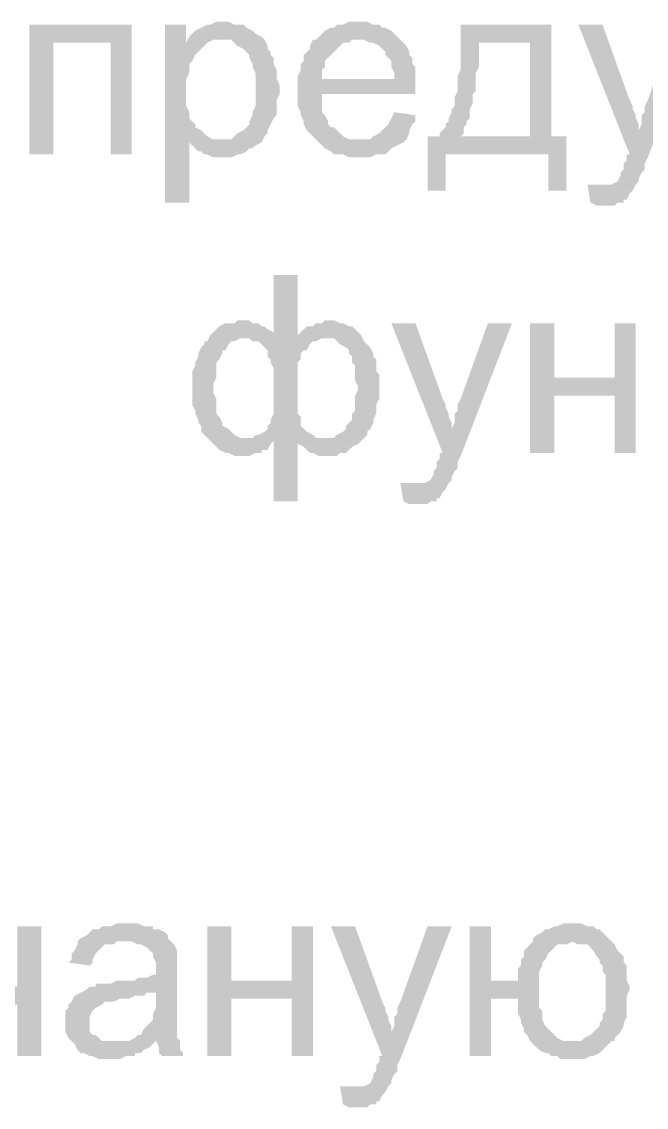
# Model space of a CAD drawing. Header units: millimetres. Extents: x -383313 to -161684, y -117025 to 99224.
# Drawn here: x -336747 to -335871, y -32438 to -30914 of the extents above; entities that cross this region are included whole.
import ezdxf

# ---------------------------------------------------------------- set-up
doc = ezdxf.new("R2010")
doc.units = ezdxf.units.MM
doc.header["$MEASUREMENT"] = 0
doc.layers.add('PDF_Solid Fills', color=7, linetype='Continuous')

# ---------------------------------------------------------------- blocks, each defined once
blk = doc.blocks.new('A$Cf5759c35')
at = {"layer": 'PDF_Solid Fills'}
for points in [[(21996.2, -12649.2), (21996.2, -12649.2), (21987.8, -12649.2), (21979.3, -12653.4), (21975.1, -12653.4), (21966.6, -12657.7), (21966.6, -12657.7), (21958.1, -12661.9), (21953.9, -12666.1), (21949.7, -12670.4), (21996.2, -12674.6), (22000.5, -12674.6), (22008.9, -12674.6), (22013.2, -12678.8), (22017.4, -12683.1), (22025.9, -12687.3), (22030.1, -12691.5), (22034.3, -12695.8), (22034.3, -12700), (22038.6, -12708.5), (22038.6, -12712.7), (22042.8, -12721.2), (22042.8, -12725.4), (22042.8, -12733.9), (22042.8, -12742.3), (22042.8, -12746.6), (22042.8, -12755), (22042.8, -12763.5), (22042.8, -12767.7), (22038.6, -12776.2), (22038.6, -12780.4), (22034.3, -12788.9), (22034.3, -12793.1), (22030.1, -12797.4), (22025.9, -12801.6), (22017.4, -12805.8), (22013.2, -12810.1), (22008.9, -12814.3), (22000.5, -12814.3), (21992, -12814.3), (21949.7, -12818.5), (21949.7, -12818.5), (21958.1, -12827), (21962.4, -12831.2), (21966.6, -12831.2), (21970.8, -12835.5), (21975.1, -12835.5), (21983.5, -12839.7), (21987.8, -12839.7), (21996.2, -12839.7), (21996.2, -12839.7), (22004.7, -12839.7), (22008.9, -12839.7), (22017.4, -12835.5), (22021.6, -12835.5), (22030.1, -12831.2), (22034.3, -12827), (22038.6, -12827), (22042.8, -12822.8), (22051.3, -12818.5), (22055.5, -12810.1), (22059.7, -12805.8), (22059.7, -12801.6), (22064, -12793.1), (22064, -12793.1), (22068.2, -12784.7), (22072.4, -12780.4), (22072.4, -12772), (22072.4, -12763.5), (22072.4, -12759.3), (22076.7, -12750.8), (22076.7, -12742.3), (22076.7, -12742.3), (22076.7, -12738.1), (22072.4, -12729.6), (22072.4, -12721.2), (22072.4, -12716.9), (22068.2, -12708.5), (22068.2, -12700), (22064, -12695.8), (22064, -12691.5), (22059.7, -12687.3), (22059.7, -12683.1), (22055.5, -12674.6), (22051.3, -12670.4), (22042.8, -12666.1), (22038.6, -12661.9), (22038.6, -12661.9), (22030.1, -12657.7), (22025.9, -12653.4), (22017.4, -12653.4), (22013.2, -12653.4), (22004.7, -12649.2)], [(22186.7, -12649.2), (22186.7, -12649.2), (22174, -12649.2), (22165.6, -12653.4), (22157.1, -12653.4), (22152.9, -12657.7), (22148.6, -12657.7), (22140.2, -12661.9), (22135.9, -12666.1), (22131.7, -12670.4), (22127.5, -12674.6), (22186.7, -12674.6), (22191, -12674.6), (22195.2, -12674.6), (22203.7, -12678.8), (22207.9, -12678.8), (22216.4, -12683.1), (22220.6, -12687.3), (22224.8, -12691.5), (22224.8, -12695.8), (22229.1, -12700), (22233.3, -12704.2), (22233.3, -12712.7), (22237.5, -12721.2), (22237.5, -12729.6), (22135.9, -12729.6), (22267.2, -12729.6), (22267.2, -12721.2), (22267.2, -12712.7), (22262.9, -12708.5), (22262.9, -12700), (22258.7, -12695.8), (22258.7, -12691.5), (22254.5, -12683.1), (22250.2, -12678.8), (22246, -12674.6), (22241.8, -12670.4), (22237.5, -12666.1), (22233.3, -12661.9), (22224.8, -12657.7), (22220.6, -12657.7), (22216.4, -12653.4), (22207.9, -12653.4), (22199.4, -12649.2), (22195.2, -12649.2)], [(21869.2, -12653.4), (21725.3, -12653.4), (21725.3, -12835.5), (21759.2, -12835.5), (21759.2, -12678.8), (21839.6, -12678.8)], [(21945.4, -12653.4), (21915.8, -12653.4), (21915.8, -12903.2), (21949.7, -12903.2), (21949.7, -12818.5), (21992, -12814.3), (21987.8, -12814.3), (21983.5, -12814.3), (21975.1, -12810.1), (21970.8, -12805.8), (21966.6, -12801.6), (21958.1, -12797.4), (21958.1, -12793.1), (21953.9, -12788.9), (21949.7, -12784.7), (21949.7, -12776.2), (21945.4, -12767.7), (21945.4, -12763.5), (21945.4, -12755), (21945.4, -12746.6), (21945.4, -12742.3), (21945.4, -12733.9), (21945.4, -12729.6), (21949.7, -12721.2), (21949.7, -12712.7), (21949.7, -12708.5), (21953.9, -12704.2), (21958.1, -12695.8), (21962.4, -12691.5), (21966.6, -12687.3), (21970.8, -12683.1), (21975.1, -12678.8), (21945.4, -12678.8)], [(22457.7, -12653.4), (22330.7, -12653.4), (22330.7, -12678.8), (22428, -12678.8), (22428, -12810.1), (22330.7, -12810.1), (22301, -12810.1), (22284.1, -12810.1), (22284.1, -12886.3), (22309.5, -12886.3), (22309.5, -12835.5), (22453.4, -12835.5), (22478.8, -12810.1), (22457.7, -12810.1)], [(22529.6, -12653.4), (22495.8, -12653.4), (22567.7, -12835.5), (22580.4, -12801.6), (22580.4, -12797.4), (22580.4, -12793.1), (22576.2, -12784.7), (22576.2, -12780.4), (22572, -12772), (22572, -12767.7), (22567.7, -12759.3)], [(22665.1, -12653.4), (22631.2, -12653.4), (22593.1, -12759.3), (22593.1, -12759.3), (22588.9, -12767.7), (22588.9, -12776.2), (22584.7, -12780.4), (22584.7, -12788.9), (22584.7, -12793.1), (22580.4, -12801.6), (22567.7, -12835.5), (22563.5, -12835.5), (22563.5, -12843.9), (22559.3, -12848.2), (22559.3, -12856.6), (22555, -12860.9), (22555, -12865.1), (22555, -12865.1), (22550.8, -12873.6), (22542.3, -12877.8), (22542.3, -12877.8), (22533.9, -12877.8), (22525.4, -12877.8), (22576.2, -12877.8), (22576.2, -12877.8), (22580.4, -12873.6), (22580.4, -12869.3), (22584.7, -12860.9), (22588.9, -12856.6), (22588.9, -12848.2), (22593.1, -12839.7)], [(21949.7, -12670.4), (21945.4, -12678.8), (21975.1, -12678.8), (21983.5, -12674.6), (21987.8, -12674.6), (21996.2, -12674.6)], [(22127.5, -12674.6), (22123.2, -12674.6), (22119, -12683.1), (22119, -12687.3), (22114.8, -12691.5), (22110.5, -12695.8), (22110.5, -12704.2), (22106.3, -12708.5), (22106.3, -12716.9), (22102.1, -12725.4), (22102.1, -12729.6), (22102.1, -12738.1), (22102.1, -12746.6), (22102.1, -12755), (22102.1, -12759.3), (22102.1, -12767.7), (22106.3, -12776.2), (22106.3, -12780.4), (22110.5, -12788.9), (22110.5, -12793.1), (22114.8, -12801.6), (22119, -12805.8), (22123.2, -12810.1), (22127.5, -12814.3), (22186.7, -12814.3), (22186.7, -12814.3), (22178.3, -12814.3), (22174, -12814.3), (22165.6, -12810.1), (22161.3, -12805.8), (22157.1, -12801.6), (22152.9, -12797.4), (22148.6, -12797.4), (22144.4, -12793.1), (22144.4, -12788.9), (22140.2, -12780.4), (22135.9, -12776.2), (22135.9, -12767.7), (22135.9, -12759.3), (22135.9, -12750.8), (22267.2, -12750.8), (22267.2, -12750.8), (22267.2, -12746.6), (22267.2, -12738.1), (22267.2, -12729.6), (22135.9, -12729.6), (22135.9, -12725.4), (22135.9, -12716.9), (22140.2, -12712.7), (22140.2, -12704.2), (22144.4, -12700), (22148.6, -12695.8), (22152.9, -12691.5), (22157.1, -12687.3), (22161.3, -12683.1), (22165.6, -12678.8), (22174, -12678.8), (22178.3, -12674.6), (22186.7, -12674.6)], [(22330.7, -12678.8), (22330.7, -12716.9), (22326.4, -12725.4), (22326.4, -12746.6), (22322.2, -12755), (22322.2, -12759.3), (22322.2, -12767.7), (22318, -12772), (22318, -12776.2), (22313.7, -12784.7), (22313.7, -12788.9), (22309.5, -12793.1), (22309.5, -12797.4), (22305.3, -12801.6), (22301, -12805.8), (22301, -12810.1), (22330.7, -12810.1), (22330.7, -12810.1), (22334.9, -12805.8), (22334.9, -12797.4), (22339.1, -12793.1), (22339.1, -12788.9), (22343.4, -12784.7), (22343.4, -12776.2), (22343.4, -12772), (22347.6, -12763.5), (22347.6, -12759.3), (22347.6, -12750.8), (22351.8, -12746.6), (22351.8, -12738.1), (22351.8, -12729.6), (22351.8, -12721.2), (22356.1, -12712.7), (22356.1, -12704.2), (22356.1, -12695.8), (22356.1, -12687.3), (22356.1, -12678.8), (22428, -12678.8)], [(22237.5, -12776.2), (22237.5, -12776.2), (22233.3, -12784.7), (22229.1, -12793.1), (22224.8, -12797.4), (22220.6, -12801.6), (22216.4, -12805.8), (22216.4, -12805.8), (22207.9, -12810.1), (22203.7, -12814.3), (22195.2, -12814.3), (22186.7, -12814.3), (22127.5, -12814.3), (22127.5, -12814.3), (22131.7, -12818.5), (22135.9, -12822.8), (22140.2, -12827), (22148.6, -12831.2), (22152.9, -12835.5), (22161.3, -12835.5), (22165.6, -12835.5), (22174, -12839.7), (22182.5, -12839.7), (22186.7, -12839.7), (22186.7, -12839.7), (22195.2, -12839.7), (22203.7, -12839.7), (22212.1, -12835.5), (22216.4, -12835.5), (22224.8, -12835.5), (22229.1, -12831.2), (22233.3, -12827), (22241.8, -12822.8), (22241.8, -12822.8), (22250.2, -12818.5), (22254.5, -12814.3), (22258.7, -12805.8), (22258.7, -12801.6), (22262.9, -12793.1), (22267.2, -12788.9), (22267.2, -12780.4)], [(22508.5, -12877.8), (22512.7, -12903.2), (22521.2, -12907.4), (22546.6, -12907.4), (22550.8, -12903.2), (22559.3, -12903.2), (22559.3, -12899), (22563.5, -12899), (22567.7, -12890.5), (22572, -12886.3), (22576.2, -12877.8), (22525.4, -12877.8), (22525.4, -12877.8), (22516.9, -12877.8)], [(22025.9, -13068.3), (22025.9, -13068.3), (22017.4, -13068.3), (22013.2, -13072.5), (22004.7, -13072.5), (22000.5, -13072.5), (21992, -13076.8), (21987.8, -13081), (21983.5, -13085.2), (21979.3, -13089.5), (21975.1, -13097.9), (21970.8, -13097.9), (21970.8, -13102.2), (21966.6, -13106.4), (21962.4, -13114.9), (21962.4, -13119.1), (21958.1, -13127.6), (21958.1, -13131.8), (21953.9, -13140.3), (21953.9, -13148.7), (21953.9, -13153), (21953.9, -13161.4), (21953.9, -13161.4), (21953.9, -13169.9), (21953.9, -13178.4), (21953.9, -13186.8), (21958.1, -13195.3), (21958.1, -13199.5), (21962.4, -13208), (21962.4, -13212.2), (21966.6, -13216.5), (21966.6, -13224.9), (21970.8, -13229.2), (21975.1, -13233.4), (22030.1, -13233.4), (22025.9, -13233.4), (22021.6, -13233.4), (22013.2, -13229.2), (22008.9, -13224.9), (22004.7, -13220.7), (21996.2, -13216.5), (21996.2, -13216.5), (21996.2, -13212.2), (21992, -13203.8), (21987.8, -13199.5), (21987.8, -13191.1), (21987.8, -13186.8), (21987.8, -13178.4), (21983.5, -13169.9), (21983.5, -13161.4), (21983.5, -13157.2), (21987.8, -13148.7), (21987.8, -13140.3), (21987.8, -13136), (21987.8, -13127.6), (21992, -13123.3), (21996.2, -13114.9), (21996.2, -13110.6), (22000.5, -13110.6), (22004.7, -13102.2), (22008.9, -13097.9), (22013.2, -13097.9), (22021.6, -13093.7), (22030.1, -13093.7), (22140.2, -13093.7), (22102.1, -13089.5), (22068.2, -13089.5), (22068.2, -13085.2), (22059.7, -13081), (22055.5, -13076.8), (22051.3, -13076.8), (22047, -13072.5), (22038.6, -13072.5), (22034.3, -13068.3)], [(22144.4, -13068.3), (22140.2, -13068.3), (22135.9, -13072.5), (22127.5, -13072.5), (22123.2, -13076.8), (22114.8, -13076.8), (22110.5, -13081), (22106.3, -13085.2), (22102.1, -13089.5), (22140.2, -13093.7), (22144.4, -13093.7), (22152.9, -13093.7), (22157.1, -13097.9), (22161.3, -13102.2), (22169.8, -13106.4), (22174, -13110.6), (22174, -13114.9), (22178.3, -13119.1), (22178.3, -13127.6), (22182.5, -13131.8), (22182.5, -13140.3), (22182.5, -13144.5), (22182.5, -13153), (22186.7, -13161.4), (22186.7, -13165.7), (22182.5, -13174.1), (22182.5, -13182.6), (22182.5, -13186.8), (22182.5, -13195.3), (22178.3, -13199.5), (22178.3, -13208), (22174, -13212.2), (22169.8, -13216.5), (22169.8, -13220.7), (22165.6, -13224.9), (22157.1, -13229.2), (22152.9, -13233.4), (22144.4, -13233.4), (22140.2, -13233.4), (21979.3, -13237.6), (21983.5, -13241.9), (21987.8, -13246.1), (21992, -13250.3), (22000.5, -13254.6), (22004.7, -13254.6), (22013.2, -13258.8), (22017.4, -13258.8), (22025.9, -13258.8), (22030.1, -13258.8), (22034.3, -13258.8), (22042.8, -13254.6), (22051.3, -13254.6), (22051.3, -13250.3), (22059.7, -13250.3), (22064, -13241.9), (22068.2, -13237.6), (22102.1, -13237.6), (22191, -13237.6), (22195.2, -13233.4), (22199.4, -13229.2), (22199.4, -13224.9), (22203.7, -13220.7), (22207.9, -13212.2), (22207.9, -13208), (22212.1, -13199.5), (22212.1, -13195.3), (22212.1, -13186.8), (22216.4, -13178.4), (22216.4, -13169.9), (22216.4, -13165.7), (22216.4, -13161.4), (22216.4, -13153), (22216.4, -13144.5), (22212.1, -13140.3), (22212.1, -13131.8), (22212.1, -13123.3), (22207.9, -13119.1), (22207.9, -13114.9), (22203.7, -13106.4), (22199.4, -13102.2), (22195.2, -13097.9), (22191, -13089.5), (22186.7, -13085.2), (22182.5, -13081), (22178.3, -13076.8), (22174, -13076.8), (22165.6, -13072.5), (22161.3, -13072.5), (22152.9, -13068.3)], [(22267.2, -13072.5), (22233.3, -13072.5), (22305.3, -13254.6), (22318, -13220.7), (22318, -13216.5), (22318, -13212.2), (22313.7, -13203.8), (22313.7, -13199.5), (22309.5, -13191.1), (22309.5, -13186.8), (22305.3, -13178.4)], [(22402.6, -13072.5), (22368.8, -13072.5), (22330.7, -13178.4), (22330.7, -13178.4), (22326.4, -13186.8), (22326.4, -13195.3), (22322.2, -13199.5), (22322.2, -13208), (22322.2, -13212.2), (22318, -13220.7), (22305.3, -13254.6), (22301, -13254.6), (22301, -13263), (22296.8, -13267.3), (22296.8, -13275.7), (22292.6, -13280), (22292.6, -13284.2), (22292.6, -13284.2), (22288.3, -13292.7), (22279.9, -13296.9), (22279.9, -13296.9), (22271.4, -13296.9), (22262.9, -13296.9), (22313.7, -13296.9), (22313.7, -13296.9), (22318, -13292.7), (22318, -13288.4), (22322.2, -13280), (22326.4, -13275.7), (22326.4, -13267.3), (22330.7, -13258.8)], [(22461.9, -13072.5), (22428, -13072.5), (22428, -13254.6), (22461.9, -13254.6), (22461.9, -13174.1), (22546.6, -13174.1), (22461.9, -13148.7)], [(22576.2, -13072.5), (22546.6, -13072.5), (22546.6, -13148.7), (22461.9, -13148.7), (22546.6, -13174.1), (22546.6, -13254.6), (22576.2, -13254.6)], [(22140.2, -13093.7), (22030.1, -13093.7), (22034.3, -13093.7), (22038.6, -13097.9), (22047, -13097.9), (22051.3, -13102.2), (22055.5, -13106.4), (22059.7, -13110.6), (22059.7, -13119.1), (22064, -13123.3), (22064, -13127.6), (22068.2, -13136), (22068.2, -13140.3), (22068.2, -13148.7), (22068.2, -13157.2), (22068.2, -13165.7), (22068.2, -13169.9), (22068.2, -13178.4), (22068.2, -13186.8), (22068.2, -13195.3), (22068.2, -13199.5), (22064, -13208), (22064, -13212.2), (22059.7, -13216.5), (22059.7, -13220.7), (22055.5, -13224.9), (22047, -13229.2), (22042.8, -13229.2), (22038.6, -13233.4), (22030.1, -13233.4), (21975.1, -13233.4), (21979.3, -13237.6), (22140.2, -13233.4), (22135.9, -13233.4), (22127.5, -13233.4), (22123.2, -13229.2), (22114.8, -13224.9), (22110.5, -13220.7), (22110.5, -13220.7), (22106.3, -13216.5), (22106.3, -13208), (22106.3, -13203.8), (22102.1, -13199.5), (22102.1, -13191.1), (22102.1, -13182.6), (22102.1, -13174.1), (22102.1, -13165.7), (22102.1, -13157.2), (22102.1, -13148.7), (22102.1, -13140.3), (22102.1, -13136), (22102.1, -13127.6), (22106.3, -13123.3), (22106.3, -13114.9), (22110.5, -13110.6), (22114.8, -13110.6), (22119, -13102.2), (22123.2, -13097.9), (22127.5, -13097.9), (22135.9, -13093.7)], [(22191, -13237.6), (22102.1, -13237.6), (22102.1, -13241.9), (22110.5, -13246.1), (22114.8, -13250.3), (22119, -13254.6), (22123.2, -13254.6), (22131.7, -13258.8), (22140.2, -13258.8), (22144.4, -13258.8), (22148.6, -13258.8), (22157.1, -13258.8), (22161.3, -13254.6), (22169.8, -13254.6), (22174, -13250.3), (22178.3, -13246.1), (22186.7, -13241.9)], [(22246, -13296.9), (22250.2, -13322.3), (22258.7, -13326.5), (22284.1, -13326.5), (22288.3, -13322.3), (22296.8, -13322.3), (22296.8, -13318.1), (22301, -13318.1), (22305.3, -13309.6), (22309.5, -13305.4), (22313.7, -13296.9), (22262.9, -13296.9), (22262.9, -13296.9), (22254.5, -13296.9)], [(21742.2, -13919.2), (21708.4, -13919.2), (21708.4, -14003.9), (21704.1, -14003.9), (21695.7, -14008.1), (21687.2, -14008.1), (21683, -14008.1), (21674.5, -14012.3), (21670.3, -14012.3), (21666, -14012.3), (21606.8, -14012.3), (21611, -14016.6), (21615.2, -14020.8), (21619.5, -14025), (21708.4, -14029.3), (21708.4, -14101.2), (21742.2, -14101.2)], [(21865, -13915), (21865, -13915), (21848.1, -13915), (21839.6, -13919.2), (21835.4, -13919.2), (21826.9, -13919.2), (21822.7, -13923.4), (21814.2, -13923.4), (21810, -13927.7), (21805.7, -13931.9), (21797.3, -13936.1), (21793, -13940.4), (21856.5, -13940.4), (21860.8, -13940.4), (21869.2, -13940.4), (21877.7, -13944.6), (21881.9, -13944.6), (21890.4, -13948.8), (21894.6, -13953.1), (21894.6, -13953.1), (21898.9, -13957.3), (21898.9, -13961.5), (21903.1, -13970), (21903.1, -13978.5), (21903.1, -13978.5), (21903.1, -13986.9), (21898.9, -13986.9), (21890.4, -13991.2), (21886.2, -13991.2), (21877.7, -13991.2), (21873.5, -13995.4), (21865, -13995.4), (21856.5, -13995.4), (21848.1, -13995.4), (21839.6, -13999.6), (21831.1, -13999.6), (21826.9, -13999.6), (21818.4, -13999.6), (21818.4, -14003.9), (21810, -14003.9), (21805.7, -14008.1), (21903.1, -14012.3), (21903.1, -14020.8), (21903.1, -14025), (21903.1, -14033.5), (21898.9, -14042), (21898.9, -14046.2), (21898.9, -14050.4), (21894.6, -14054.7), (21890.4, -14058.9), (21886.2, -14063.1), (21881.9, -14071.6), (21877.7, -14071.6), (21873.5, -14075.8), (21865, -14080.1), (21903.1, -14080.1), (21903.1, -14080.1), (21907.3, -14088.5), (21907.3, -14097), (21911.6, -14101.2), (21941.2, -14101.2), (21941.2, -14097), (21937, -14092.8), (21937, -14084.3), (21937, -14080.1), (21932.7, -14075.8), (21932.7, -14071.6), (21932.7, -14067.4), (21932.7, -14063.1), (21932.7, -14054.7), (21932.7, -14046.2), (21932.7, -14037.7), (21932.7, -14025), (21932.7, -13982.7), (21932.7, -13982.7), (21932.7, -13974.2), (21932.7, -13965.8), (21932.7, -13961.5), (21932.7, -13957.3), (21932.7, -13953.1), (21928.5, -13944.6), (21924.3, -13940.4), (21920, -13936.1), (21920, -13931.9), (21915.8, -13927.7), (21907.3, -13923.4), (21898.9, -13923.4), (21898.9, -13919.2), (21890.4, -13919.2), (21886.2, -13919.2), (21877.7, -13915), (21869.2, -13915)], [(22008.9, -13919.2), (21975.1, -13919.2), (21975.1, -14101.2), (22008.9, -14101.2), (22008.9, -14020.8), (22093.6, -14020.8), (22008.9, -13995.4)], [(22123.2, -13919.2), (22093.6, -13919.2), (22093.6, -13995.4), (22008.9, -13995.4), (22093.6, -14020.8), (22093.6, -14101.2), (22123.2, -14101.2)], [(22182.5, -13919.2), (22148.6, -13919.2), (22220.6, -14101.2), (22233.3, -14067.4), (22233.3, -14063.1), (22233.3, -14058.9), (22229.1, -14050.4), (22229.1, -14046.2), (22224.8, -14037.7), (22224.8, -14033.5), (22220.6, -14025)], [(22318, -13919.2), (22284.1, -13919.2), (22246, -14025), (22246, -14025), (22241.8, -14033.5), (22241.8, -14042), (22237.5, -14046.2), (22237.5, -14054.7), (22237.5, -14058.9), (22233.3, -14067.4), (22220.6, -14101.2), (22216.4, -14101.2), (22216.4, -14109.7), (22212.1, -14113.9), (22212.1, -14122.4), (22207.9, -14126.6), (22207.9, -14130.9), (22207.9, -14130.9), (22203.7, -14139.3), (22195.2, -14143.6), (22195.2, -14143.6), (22186.7, -14143.6), (22178.3, -14143.6), (22229.1, -14143.6), (22229.1, -14143.6), (22233.3, -14139.3), (22233.3, -14135.1), (22237.5, -14126.6), (22241.8, -14122.4), (22241.8, -14113.9), (22246, -14105.5)], [(22373, -13919.2), (22343.4, -13919.2), (22343.4, -14101.2), (22373, -14101.2), (22373, -14020.8), (22411.1, -14020.8), (22440.7, -14016.6), (22440.7, -14008.1), (22440.7, -14003.9), (22440.7, -13995.4), (22373, -13995.4)], [(22487.3, -13915), (22474.6, -13915), (22466.1, -13919.2), (22461.9, -13919.2), (22453.4, -13923.4), (22449.2, -13923.4), (22445, -13927.7), (22436.5, -13931.9), (22432.3, -13936.1), (22432.3, -13940.4), (22428, -13944.6), (22423.8, -13948.8), (22419.6, -13953.1), (22419.6, -13961.5), (22415.3, -13965.8), (22415.3, -13974.2), (22411.1, -13978.5), (22411.1, -13986.9), (22411.1, -13995.4), (22373, -13995.4), (22440.7, -13995.4), (22440.7, -13991.2), (22440.7, -13982.7), (22445, -13974.2), (22445, -13970), (22449.2, -13965.8), (22453.4, -13957.3), (22453.4, -13957.3), (22457.7, -13953.1), (22461.9, -13948.8), (22466.1, -13944.6), (22474.6, -13944.6), (22478.8, -13944.6), (22487.3, -13940.4), (22542.3, -13940.4), (22538.1, -13936.1), (22533.9, -13931.9), (22529.6, -13927.7), (22525.4, -13923.4), (22521.2, -13923.4), (22516.9, -13919.2), (22508.5, -13919.2), (22500, -13915), (22495.8, -13915)], [(21793, -13940.4), (21793, -13944.6), (21788.8, -13953.1), (21784.6, -13957.3), (21784.6, -13965.8), (21780.3, -13970), (21810, -13974.2), (21814.2, -13970), (21814.2, -13965.8), (21818.4, -13957.3), (21822.7, -13953.1), (21826.9, -13948.8), (21831.1, -13944.6), (21835.4, -13944.6), (21843.8, -13944.6), (21848.1, -13940.4), (21856.5, -13940.4)], [(22542.3, -13940.4), (22487.3, -13940.4), (22495.8, -13944.6), (22508.5, -13944.6), (22512.7, -13948.8), (22516.9, -13953.1), (22521.2, -13961.5), (22525.4, -13965.8), (22525.4, -13970), (22529.6, -13974.2), (22529.6, -13982.7), (22533.9, -13986.9), (22533.9, -13995.4), (22533.9, -14003.9), (22533.9, -14012.3), (22533.9, -14020.8), (22533.9, -14029.3), (22533.9, -14037.7), (22529.6, -14042), (22529.6, -14050.4), (22525.4, -14054.7), (22525.4, -14058.9), (22521.2, -14063.1), (22516.9, -14067.4), (22512.7, -14071.6), (22504.2, -14075.8), (22500, -14080.1), (22491.5, -14080.1), (22487.3, -14080.1), (22546.6, -14080.1), (22546.6, -14075.8), (22550.8, -14071.6), (22555, -14067.4), (22559.3, -14058.9), (22559.3, -14054.7), (22563.5, -14046.2), (22563.5, -14042), (22563.5, -14033.5), (22563.5, -14025), (22563.5, -14016.6), (22567.7, -14008.1), (22567.7, -14003.9), (22563.5, -13995.4), (22563.5, -13986.9), (22563.5, -13982.7), (22563.5, -13974.2), (22559.3, -13970), (22559.3, -13961.5), (22555, -13957.3), (22550.8, -13953.1), (22546.6, -13944.6)], [(21805.7, -14008.1), (21797.3, -14012.3), (21797.3, -14012.3), (21788.8, -14016.6), (21784.6, -14025), (21780.3, -14029.3), (21780.3, -14033.5), (21776.1, -14037.7), (21776.1, -14046.2), (21776.1, -14054.7), (21776.1, -14054.7), (21776.1, -14063.1), (21776.1, -14067.4), (21780.3, -14075.8), (21784.6, -14080.1), (21788.8, -14084.3), (21793, -14092.8), (21793, -14092.8), (21797.3, -14097), (21801.5, -14097), (21810, -14101.2), (21814.2, -14101.2), (21822.7, -14105.5), (21831.1, -14105.5), (21839.6, -14105.5), (21843.8, -14105.5), (21852.3, -14105.5), (21860.8, -14101.2), (21865, -14101.2), (21873.5, -14101.2), (21873.5, -14097), (21881.9, -14097), (21886.2, -14092.8), (21894.6, -14088.5), (21898.9, -14084.3), (21843.8, -14080.1), (21843.8, -14080.1), (21835.4, -14080.1), (21826.9, -14080.1), (21822.7, -14075.8), (21818.4, -14071.6), (21814.2, -14071.6), (21810, -14067.4), (21810, -14058.9), (21810, -14054.7), (21810, -14050.4), (21810, -14046.2), (21814.2, -14037.7), (21814.2, -14037.7), (21818.4, -14033.5), (21826.9, -14029.3), (21831.1, -14025), (21835.4, -14025), (21843.8, -14025), (21852.3, -14020.8), (21856.5, -14020.8), (21865, -14020.8), (21873.5, -14016.6), (21877.7, -14016.6), (21886.2, -14016.6), (21890.4, -14012.3), (21898.9, -14012.3), (21903.1, -14012.3)], [(22440.7, -14016.6), (22411.1, -14020.8), (22411.1, -14042), (22415.3, -14050.4), (22415.3, -14054.7), (22419.6, -14063.1), (22419.6, -14067.4), (22423.8, -14071.6), (22428, -14080.1), (22432.3, -14084.3), (22436.5, -14088.5), (22440.7, -14092.8), (22449.2, -14097), (22453.4, -14097), (22457.7, -14101.2), (22466.1, -14101.2), (22470.4, -14105.5), (22478.8, -14105.5), (22487.3, -14105.5), (22491.5, -14105.5), (22500, -14105.5), (22504.2, -14105.5), (22512.7, -14101.2), (22516.9, -14101.2), (22525.4, -14097), (22529.6, -14092.8), (22533.9, -14088.5), (22538.1, -14084.3), (22542.3, -14080.1), (22546.6, -14080.1), (22487.3, -14080.1), (22478.8, -14080.1), (22474.6, -14080.1), (22466.1, -14075.8), (22461.9, -14071.6), (22457.7, -14067.4), (22453.4, -14063.1), (22453.4, -14063.1), (22449.2, -14058.9), (22445, -14050.4), (22445, -14046.2), (22445, -14037.7), (22440.7, -14033.5), (22440.7, -14025)], [(22161.3, -14143.6), (22165.6, -14169), (22174, -14173.2), (22199.4, -14173.2), (22203.7, -14169), (22212.1, -14169), (22212.1, -14164.7), (22216.4, -14164.7), (22220.6, -14156.3), (22224.8, -14152), (22229.1, -14143.6), (22178.3, -14143.6), (22178.3, -14143.6), (22169.8, -14143.6)]]:
    blk.add_hatch(color=8, dxfattribs=at).paths.add_polyline_path(points)
at = {"layer": 'PDF_Solid Fills', "color": 8, "lineweight": 13}
for points in [[(21869.2, -12653.4), (21839.6, -12678.8), (21869.2, -12835.5), (21839.6, -12835.5)], [(22478.8, -12810.1), (22453.4, -12835.5), (22478.8, -12886.3), (22453.4, -12886.3)], [(22102.1, -13089.5), (22102.1, -13004.8), (22068.2, -13089.5), (22068.2, -13004.8)], [(22102.1, -13322.3), (22102.1, -13237.6), (22068.2, -13322.3), (22068.2, -13237.6)], [(21865, -14080.1), (21843.8, -14080.1), (21903.1, -14080.1), (21898.9, -14084.3)]]:
    blk.add_solid(points, dxfattribs=at)

msp = doc.modelspace()

# ---------------------------------------------------------------- block references
at = {"ltscale": 100}
msp.add_blockref('A$Cf5759c35', (-358461.97282, -18264.93104), dxfattribs=at)

doc.saveas('drawing.dxf')
